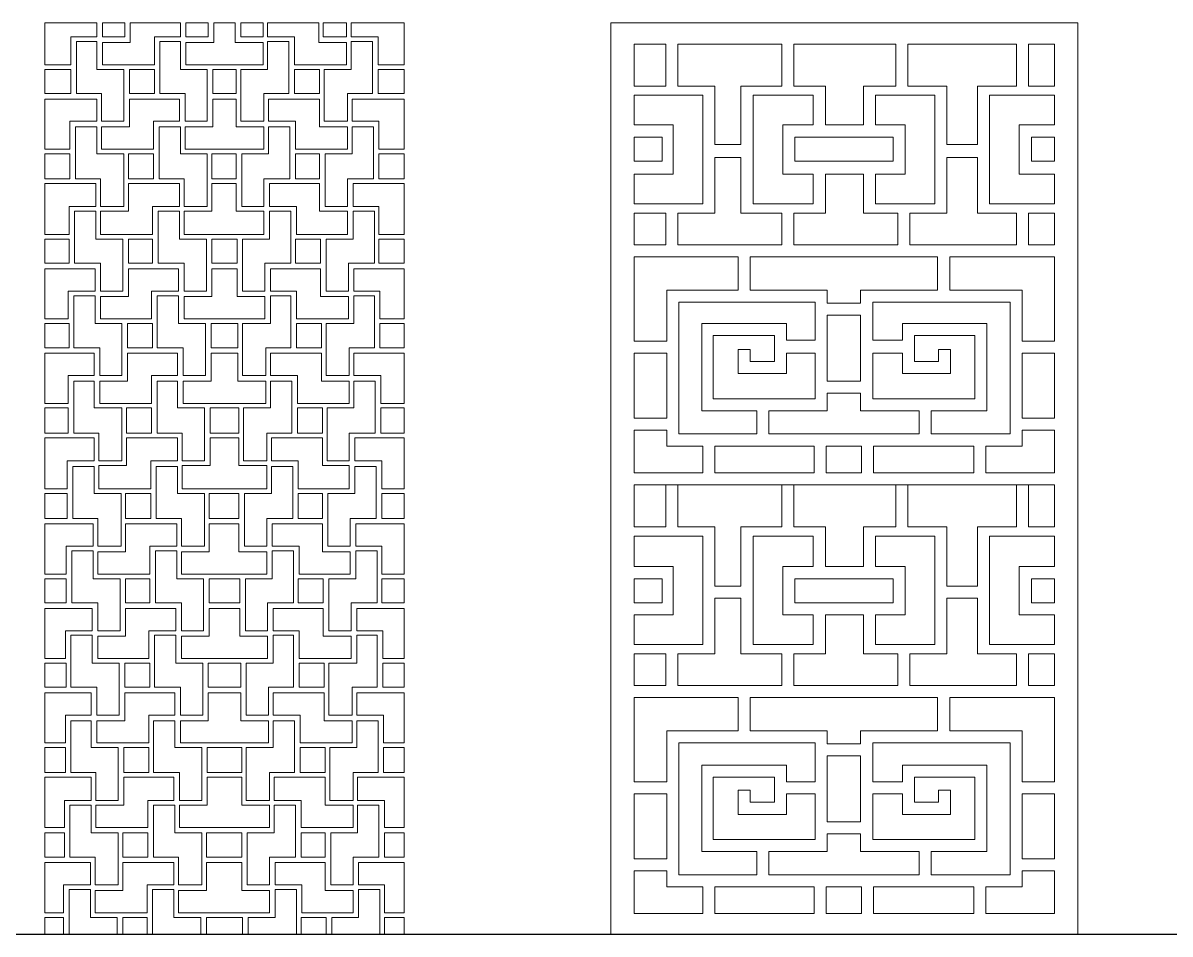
# Model space of a CAD drawing. Extents: x -66030 to 95157, y -13132 to 45879.
# Drawn here: x 27219 to 32047, y 24423 to 28258 of the extents above; entities that cross this region are included whole.
import ezdxf

# ---------------------------------------------------------------- set-up
doc = ezdxf.new("R2010")
doc.units = 0
doc.header["$LTSCALE"] = 100
doc.header["$MEASUREMENT"] = 0
doc.layers.get('0').update_dxf_attribs({"linetype": 'CONTINUOUS'})
doc.layers.add('3', color=11, linetype='CONTINUOUS')

msp = doc.modelspace()

# ---------------------------------------------------------------- linework, layer by layer
at = {"lineweight": 0}
for points in [[(27530.2, 28258.2), (27530.2, 28199.6), (27420.9, 28199.6), (27420.9, 28082.5), (27311.5, 28082.5), (27311.5, 28258.2), (27530.2, 28258.2)], [(27647.4, 28258.2), (27647.4, 28199.6), (27553.7, 28199.6), (27553.7, 28258.2), (27647.4, 28258.2)], [(27881.8, 28258.2), (27881.8, 28199.6), (27772.4, 28199.6), (27772.4, 28082.5), (27553.7, 28082.5), (27553.7, 28176.2), (27670.8, 28176.2), (27670.8, 28258.2), (27881.8, 28258.2)], [(28065.4, 28082.5), (27905.2, 28082.5), (27905.2, 28176.2), (28022.4, 28176.2), (28022.4, 28258.2), (28065.4, 28258.2), (28112.2, 28258.2), (28112.2, 28176.2), (28229.4, 28176.2), (28229.4, 28082.5), (28065.4, 28082.5)], [(27999, 28258.2), (27999, 28199.6), (27905.2, 28199.6), (27905.2, 28258.2), (27999, 28258.2)], [(28135.7, 28258.2), (28135.7, 28199.6), (28229.4, 28199.6), (28229.4, 28258.2), (28135.7, 28258.2)], [(28248.9, 28258.2), (28248.9, 28199.6), (28362.2, 28199.6), (28362.2, 28082.5), (28580.9, 28082.5), (28580.9, 28176.2), (28463.8, 28176.2), (28463.8, 28258.2), (28248.9, 28258.2)], [(28483.3, 28258.2), (28483.3, 28199.6), (28580.9, 28199.6), (28580.9, 28258.2), (28483.3, 28258.2)], [(28600.5, 28258.2), (28600.5, 28199.6), (28713.7, 28199.6), (28713.7, 28082.5), (28823.1, 28082.5), (28823.1, 28258.2), (28600.5, 28258.2)], [(31658.8, 24422.6), (31658.8, 28258.2), (29694.1, 28258.2), (29694.1, 24422.6), (31658.8, 24422.6)], [(31658.8, 24422.6), (31658.8, 28258.2), (29694.1, 28258.2), (29694.1, 24422.6), (31658.8, 24422.6)], [(27643.5, 28062.9), (27643.5, 27844.2), (27549.8, 27844.2), (27549.8, 27961.4), (27444.3, 27961.4), (27444.3, 28180.1), (27530.2, 28180.1), (27530.2, 28062.9), (27643.5, 28062.9)], [(27995, 28062.9), (27995, 27844.2), (27901.3, 27844.2), (27901.3, 27961.4), (27795.8, 27961.4), (27795.8, 28180.1), (27881.8, 28180.1), (27881.8, 28062.9), (27995, 28062.9)], [(28135.7, 28062.9), (28135.7, 27844.2), (28233.3, 27844.2), (28233.3, 27961.4), (28338.8, 27961.4), (28338.8, 28180.1), (28248.9, 28180.1), (28248.9, 28062.9), (28135.7, 28062.9)], [(28487.2, 28062.9), (28487.2, 27844.2), (28584.8, 27844.2), (28584.8, 27961.4), (28690.3, 27961.4), (28690.3, 28180.1), (28600.5, 28180.1), (28600.5, 28062.9), (28487.2, 28062.9)], [(29924.6, 28168.4), (29924.6, 28168.4), (29924.6, 27992.6), (29791.8, 27992.6), (29791.8, 28168.4), (29819.1, 28168.4), (29924.6, 28168.4)], [(29924.6, 28168.4), (29924.6, 28168.4), (29924.6, 28168.4), (29924.6, 27992.6), (29791.8, 27992.6), (29791.8, 28168.4), (29819.1, 28168.4), (29924.6, 28168.4)], [(30412.8, 28168.4), (30412.8, 28168.4), (30412.8, 27996.5), (30412.8, 27992.6), (30241, 27992.6), (30241, 27746.6), (30131.6, 27746.6), (30131.6, 27992.6), (29975.4, 27992.6), (29975.4, 27996.5), (29975.4, 28168.4), (29975.4, 28168.4), (30412.8, 28168.4)], [(30412.8, 28168.4), (30412.8, 28168.4), (30412.8, 27996.5), (30412.8, 27992.6), (30241, 27992.6), (30241, 27746.6), (30131.6, 27746.6), (30131.6, 27992.6), (29975.4, 27992.6), (29975.4, 27996.5), (29975.4, 28168.4), (29975.4, 28168.4), (30412.8, 28168.4)], [(30893.3, 28168.4), (30893.3, 27996.5), (30893.3, 27992.6), (30756.6, 27992.6), (30756.6, 27828.6), (30596.4, 27828.6), (30596.4, 27992.6), (30463.6, 27992.6), (30463.6, 27996.5), (30463.6, 28168.4), (30463.6, 28168.4), (30893.3, 28168.4)], [(30893.3, 28168.4), (30893.3, 27996.5), (30893.3, 27996.5), (30893.3, 27992.6), (30756.6, 27992.6), (30756.6, 27828.6), (30596.4, 27828.6), (30596.4, 27992.6), (30463.6, 27992.6), (30463.6, 27996.5), (30463.6, 28168.4), (30463.6, 28168.4), (30893.3, 28168.4)], [(31401, 28168.4), (31401, 27996.5), (31401, 27992.6), (31237, 27992.6), (31237, 27746.6), (31108.1, 27746.6), (31108.1, 27992.6), (30944, 27992.6), (30944, 27996.5), (30944, 28168.4), (31401, 28168.4)], [(31401, 28168.4), (31401, 27996.5), (31401, 27996.5), (31401, 27992.6), (31237, 27992.6), (31237, 27746.6), (31108.1, 27746.6), (31108.1, 27992.6), (30944, 27992.6), (30944, 27996.5), (30944, 27996.5), (30944, 28168.4), (31401, 28168.4)], [(31451.8, 28168.4), (31451.8, 28168.4), (31533.9, 28168.4), (31561.2, 28168.4), (31561.2, 27992.6), (31451.8, 27992.6), (31451.8, 28168.4)], [(31451.8, 28168.4), (31451.8, 28168.4), (31533.9, 28168.4), (31561.2, 28168.4), (31561.2, 27992.6), (31451.8, 27992.6), (31451.8, 28168.4), (31451.8, 28168.4)], [(27311.5, 28062.9), (27420.9, 28062.9), (27420.9, 27961.4), (27311.5, 27961.4), (27311.5, 28062.9)], [(27666.9, 27961.4), (27666.9, 28062.9), (27772.4, 28062.9), (27772.4, 27961.4), (27666.9, 27961.4)], [(28065.4, 27961.4), (28018.5, 27961.4), (28018.5, 28062.9), (28065.4, 28062.9), (28116.1, 28062.9), (28116.1, 27961.4), (28065.4, 27961.4)], [(28467.7, 27961.4), (28467.7, 28062.9), (28362.2, 28062.9), (28362.2, 27961.4), (28467.7, 27961.4)], [(28823.1, 28062.9), (28713.7, 28062.9), (28713.7, 27961.4), (28823.1, 27961.4), (28823.1, 28062.9)], [(27311.5, 27937.9), (27530.2, 27937.9), (27530.2, 27844.2), (27417, 27844.2), (27417, 27727), (27311.5, 27727), (27311.5, 27937.9)], [(27666.9, 27937.9), (27877.9, 27937.9), (27877.9, 27844.2), (27768.5, 27844.2), (27768.5, 27727), (27549.8, 27727), (27549.8, 27820.8), (27666.9, 27820.8), (27666.9, 27937.9)], [(28065.4, 27727), (27901.3, 27727), (27901.3, 27820.8), (28018.5, 27820.8), (28018.5, 27937.9), (28065.4, 27937.9), (28116.1, 27937.9), (28116.1, 27820.8), (28233.3, 27820.8), (28233.3, 27727), (28065.4, 27727)], [(28467.7, 27937.9), (28252.8, 27937.9), (28252.8, 27844.2), (28366.1, 27844.2), (28366.1, 27727), (28584.8, 27727), (28584.8, 27820.8), (28467.7, 27820.8), (28467.7, 27937.9)], [(28823.1, 27937.9), (28604.4, 27937.9), (28604.4, 27844.2), (28717.6, 27844.2), (28717.6, 27727), (28823.1, 27727), (28823.1, 27937.9)], [(29955.8, 27828.6), (29791.8, 27828.6), (29791.8, 27953.6), (30080.8, 27953.6), (30080.8, 27496.6), (29791.8, 27496.6), (29791.8, 27621.6), (29955.8, 27621.6), (29955.8, 27828.6)], [(29955.8, 27828.6), (29791.8, 27828.6), (29791.8, 27953.6), (30080.8, 27953.6), (30080.8, 27496.6), (29791.8, 27496.6), (29791.8, 27621.6), (29955.8, 27621.6), (29955.8, 27828.6)], [(30545.6, 27828.6), (30416.7, 27828.6), (30416.7, 27621.6), (30545.6, 27621.6), (30545.6, 27496.6), (30291.8, 27496.6), (30291.8, 27953.6), (30545.6, 27953.6), (30545.6, 27828.6)], [(30545.6, 27828.6), (30416.7, 27828.6), (30416.7, 27621.6), (30545.6, 27621.6), (30545.6, 27496.6), (30291.8, 27496.6), (30291.8, 27953.6), (30545.6, 27953.6), (30545.6, 27828.6)], [(30932.3, 27828.6), (30807.3, 27828.6), (30807.3, 27953.6), (31057.3, 27953.6), (31057.3, 27496.6), (30807.3, 27496.6), (30807.3, 27621.6), (30932.3, 27621.6), (30932.3, 27828.6)], [(30932.3, 27828.6), (30807.3, 27828.6), (30807.3, 27953.6), (31057.3, 27953.6), (31057.3, 27496.6), (30807.3, 27496.6), (30807.3, 27621.6), (30932.3, 27621.6), (30932.3, 27828.6)], [(31561.2, 27828.6), (31412.8, 27828.6), (31412.8, 27621.6), (31561.2, 27621.6), (31561.2, 27496.6), (31287.8, 27496.6), (31287.8, 27953.6), (31561.2, 27953.6), (31561.2, 27828.6)], [(31561.2, 27828.6), (31412.8, 27828.6), (31412.8, 27621.6), (31561.2, 27621.6), (31561.2, 27496.6), (31287.8, 27496.6), (31287.8, 27953.6), (31561.2, 27953.6), (31561.2, 27828.6)], [(27643.5, 27707.5), (27643.5, 27484.9), (27545.9, 27484.9), (27545.9, 27602), (27440.4, 27602), (27440.4, 27820.8), (27530.2, 27820.8), (27530.2, 27707.5), (27643.5, 27707.5)], [(27995, 27707.5), (27995, 27484.9), (27897.4, 27484.9), (27897.4, 27602), (27791.9, 27602), (27791.9, 27820.8), (27881.8, 27820.8), (27881.8, 27707.5), (27995, 27707.5)], [(28139.6, 27707.5), (28139.6, 27484.9), (28233.3, 27484.9), (28233.3, 27602), (28342.7, 27602), (28342.7, 27820.8), (28252.8, 27820.8), (28252.8, 27707.5), (28139.6, 27707.5)], [(28491.1, 27707.5), (28491.1, 27484.9), (28584.8, 27484.9), (28584.8, 27602), (28694.2, 27602), (28694.2, 27820.8), (28604.4, 27820.8), (28604.4, 27707.5), (28491.1, 27707.5)], [(29791.8, 27676.2), (29909, 27676.2), (29909, 27777.8), (29791.8, 27777.8), (29791.8, 27676.2)], [(29791.8, 27676.2), (29909, 27676.2), (29909, 27777.8), (29791.8, 27777.8), (29791.8, 27676.2)], [(30881.6, 27777.8), (30467.5, 27777.8), (30467.5, 27676.2), (30881.6, 27676.2), (30881.6, 27777.8)], [(30881.6, 27777.8), (30467.5, 27777.8), (30467.5, 27676.2), (30881.6, 27676.2), (30881.6, 27777.8)], [(31561.2, 27777.8), (31463.5, 27777.8), (31463.5, 27676.2), (31561.2, 27676.2), (31561.2, 27777.8)], [(31561.2, 27777.8), (31463.5, 27777.8), (31463.5, 27676.2), (31561.2, 27676.2), (31561.2, 27777.8)], [(27311.5, 27707.5), (27417, 27707.5), (27417, 27602), (27311.5, 27602), (27311.5, 27707.5)], [(27663, 27602), (27663, 27707.5), (27768.5, 27707.5), (27768.5, 27602), (27663, 27602)], [(28065.4, 27602), (28014.6, 27602), (28014.6, 27707.5), (28065.4, 27707.5), (28116.1, 27707.5), (28116.1, 27602), (28065.4, 27602)], [(28467.7, 27602), (28467.7, 27707.5), (28366.1, 27707.5), (28366.1, 27602), (28467.7, 27602)], [(28823.1, 27707.5), (28717.6, 27707.5), (28717.6, 27602), (28823.1, 27602), (28823.1, 27707.5)], [(29975.4, 27324.7), (29975.4, 27457.5), (30131.6, 27457.5), (30131.6, 27691.9), (30241, 27691.9), (30241, 27457.5), (30412.8, 27457.5), (30412.8, 27324.7), (29975.4, 27324.7)], [(29975.4, 27324.7), (29975.4, 27457.5), (30131.6, 27457.5), (30131.6, 27691.9), (30241, 27691.9), (30241, 27457.5), (30412.8, 27457.5), (30412.8, 27324.7), (29975.4, 27324.7)], [(30951.9, 27324.7), (30951.9, 27457.5), (31108.1, 27457.5), (31108.1, 27691.9), (31237, 27691.9), (31237, 27457.5), (31401, 27457.5), (31401, 27324.7), (30951.9, 27324.7)], [(30951.9, 27324.7), (30951.9, 27457.5), (31108.1, 27457.5), (31108.1, 27691.9), (31237, 27691.9), (31237, 27457.5), (31401, 27457.5), (31401, 27324.7), (30951.9, 27324.7)], [(30463.6, 27324.7), (30463.6, 27457.5), (30596.4, 27457.5), (30596.4, 27621.6), (30756.6, 27621.6), (30756.6, 27457.5), (30901.1, 27457.5), (30901.1, 27324.7), (30463.6, 27324.7)], [(30463.6, 27324.7), (30463.6, 27457.5), (30596.4, 27457.5), (30596.4, 27621.6), (30756.6, 27621.6), (30756.6, 27457.5), (30901.1, 27457.5), (30901.1, 27324.7), (30463.6, 27324.7)], [(27311.5, 27582.5), (27526.3, 27582.5), (27526.3, 27484.9), (27413.1, 27484.9), (27413.1, 27367.7), (27311.5, 27367.7), (27311.5, 27582.5)], [(27663, 27582.5), (27877.9, 27582.5), (27877.9, 27484.9), (27764.6, 27484.9), (27764.6, 27367.7), (27545.9, 27367.7), (27545.9, 27465.3), (27663, 27465.3), (27663, 27582.5)], [(28065.4, 27367.7), (27897.4, 27367.7), (27897.4, 27465.3), (28014.6, 27465.3), (28014.6, 27582.5), (28065.4, 27582.5), (28116.1, 27582.5), (28116.1, 27465.3), (28233.3, 27465.3), (28233.3, 27367.7), (28065.4, 27367.7)], [(28467.7, 27582.5), (28256.7, 27582.5), (28256.7, 27484.9), (28370, 27484.9), (28370, 27367.7), (28584.8, 27367.7), (28584.8, 27465.3), (28467.7, 27465.3), (28467.7, 27582.5)], [(28823.1, 27582.5), (28608.3, 27582.5), (28608.3, 27484.9), (28717.6, 27484.9), (28717.6, 27367.7), (28823.1, 27367.7), (28823.1, 27582.5)], [(27639.6, 27348.1), (27639.6, 27129.4), (27545.9, 27129.4), (27545.9, 27246.6), (27436.5, 27246.6), (27436.5, 27465.3), (27526.3, 27465.3), (27526.3, 27348.1), (27639.6, 27348.1)], [(27991.1, 27348.1), (27991.1, 27129.4), (27897.4, 27129.4), (27897.4, 27246.6), (27788, 27246.6), (27788, 27465.3), (27877.9, 27465.3), (27877.9, 27348.1), (27991.1, 27348.1)], [(28143.5, 27348.1), (28143.5, 27129.4), (28237.2, 27129.4), (28237.2, 27246.6), (28346.6, 27246.6), (28346.6, 27465.3), (28256.7, 27465.3), (28256.7, 27348.1), (28143.5, 27348.1)], [(28495, 27348.1), (28495, 27129.4), (28588.8, 27129.4), (28588.8, 27246.6), (28698.1, 27246.6), (28698.1, 27465.3), (28608.3, 27465.3), (28608.3, 27348.1), (28495, 27348.1)], [(29791.8, 27324.7), (29819.1, 27324.7), (29819.1, 27324.7), (29924.6, 27324.7), (29924.6, 27457.5), (29791.8, 27457.5), (29791.8, 27324.7)], [(29791.8, 27324.7), (29819.1, 27324.7), (29819.1, 27324.7), (29924.6, 27324.7), (29924.6, 27457.5), (29791.8, 27457.5), (29791.8, 27324.7)], [(31561.2, 27457.5), (31451.8, 27457.5), (31451.8, 27324.7), (31533.9, 27324.7), (31561.2, 27324.7), (31561.2, 27457.5)], [(31561.2, 27457.5), (31451.8, 27457.5), (31451.8, 27324.7), (31533.9, 27324.7), (31561.2, 27324.7), (31561.2, 27457.5)], [(27311.5, 27348.1), (27413.1, 27348.1), (27413.1, 27246.6), (27311.5, 27246.6), (27311.5, 27348.1)], [(27663, 27246.6), (27663, 27348.1), (27764.6, 27348.1), (27764.6, 27246.6), (27663, 27246.6)], [(28065.4, 27246.6), (28014.6, 27246.6), (28014.6, 27348.1), (28065.4, 27348.1), (28120, 27348.1), (28120, 27246.6), (28065.4, 27246.6)], [(28471.6, 27246.6), (28471.6, 27348.1), (28366.1, 27348.1), (28366.1, 27246.6), (28471.6, 27246.6)], [(28823.1, 27348.1), (28717.6, 27348.1), (28717.6, 27246.6), (28823.1, 27246.6), (28823.1, 27348.1)], [(29791.8, 26918.5), (29928.5, 26918.5), (29928.5, 27082.5), (29928.5, 27133.3), (29979.3, 27133.3), (30229.3, 27133.3), (30229.3, 27273.9), (29791.8, 27273.9), (29791.8, 26918.5)], [(29791.8, 26918.5), (29928.5, 26918.5), (29928.5, 27082.5), (29928.5, 27133.3), (29979.3, 27133.3), (30229.3, 27133.3), (30229.3, 27273.9), (29791.8, 27273.9), (29791.8, 26918.5)], [(31069, 27273.9), (30280, 27273.9), (30280, 27133.3), (30553.5, 27133.3), (30604.2, 27133.3), (30604.2, 27082.5), (30604.2, 27078.6), (30744.8, 27078.6), (30744.8, 27082.5), (30744.8, 27133.3), (30795.6, 27133.3), (31069, 27133.3), (31069, 27273.9)], [(31069, 27273.9), (30280, 27273.9), (30280, 27133.3), (30553.5, 27133.3), (30604.2, 27133.3), (30604.2, 27082.5), (30604.2, 27078.6), (30744.8, 27078.6), (30744.8, 27082.5), (30744.8, 27133.3), (30795.6, 27133.3), (31069, 27133.3), (31069, 27273.9)], [(31561.2, 27273.9), (31119.8, 27273.9), (31119.8, 27133.3), (31373.7, 27133.3), (31424.5, 27133.3), (31424.5, 27082.5), (31424.5, 26918.5), (31561.2, 26918.5), (31561.2, 27273.9)], [(31561.2, 27273.9), (31119.8, 27273.9), (31119.8, 27133.3), (31373.7, 27133.3), (31424.5, 27133.3), (31424.5, 27082.5), (31424.5, 26918.5), (31561.2, 26918.5), (31561.2, 27273.9)], [(27311.5, 27223.2), (27522.4, 27223.2), (27522.4, 27129.4), (27409.1, 27129.4), (27409.1, 27012.2), (27311.5, 27012.2), (27311.5, 27223.2)], [(27663, 27223.2), (27874, 27223.2), (27874, 27129.4), (27760.7, 27129.4), (27760.7, 27012.2), (27545.9, 27012.2), (27545.9, 27106), (27663, 27106), (27663, 27223.2)], [(28065.4, 27012.2), (27897.4, 27012.2), (27897.4, 27106), (28014.6, 27106), (28014.6, 27223.2), (28065.4, 27223.2), (28120, 27223.2), (28120, 27106), (28237.2, 27106), (28237.2, 27012.2), (28065.4, 27012.2)], [(28471.6, 27223.2), (28260.7, 27223.2), (28260.7, 27129.4), (28370, 27129.4), (28370, 27012.2), (28588.8, 27012.2), (28588.8, 27106), (28471.6, 27106), (28471.6, 27223.2)], [(28823.1, 27223.2), (28612.2, 27223.2), (28612.2, 27129.4), (28721.6, 27129.4), (28721.6, 27012.2), (28823.1, 27012.2), (28823.1, 27223.2)], [(27635.7, 26992.7), (27635.7, 26774), (27542, 26774), (27542, 26891.1), (27432.6, 26891.1), (27432.6, 27109.9), (27522.4, 27109.9), (27522.4, 26992.7), (27635.7, 26992.7)], [(27987.2, 26992.7), (27987.2, 26774), (27893.5, 26774), (27893.5, 26891.1), (27784.1, 26891.1), (27784.1, 27109.9), (27874, 27109.9), (27874, 26992.7), (27987.2, 26992.7)], [(28143.5, 26992.7), (28143.5, 26774), (28241.1, 26774), (28241.1, 26891.1), (28346.6, 26891.1), (28346.6, 27109.9), (28260.7, 27109.9), (28260.7, 26992.7), (28143.5, 26992.7)], [(28495, 26992.7), (28495, 26774), (28592.7, 26774), (28592.7, 26891.1), (28698.1, 26891.1), (28698.1, 27109.9), (28612.2, 27109.9), (28612.2, 26992.7), (28495, 26992.7)], [(30432.4, 26922.4), (30553.5, 26922.4), (30553.5, 27082.5), (29979.3, 27082.5), (29979.3, 26527.9), (30307.4, 26527.9), (30307.4, 26625.5), (30123.8, 26625.5), (30076.9, 26625.5), (30076.9, 26676.3), (30076.9, 26941.9), (30076.9, 26965.4), (30076.9, 26992.7), (30381.6, 26992.7), (30432.4, 26992.7), (30432.4, 26941.9), (30432.4, 26922.4)], [(30432.4, 26922.4), (30553.5, 26922.4), (30553.5, 27082.5), (29979.3, 27082.5), (29979.3, 26527.9), (30307.4, 26527.9), (30307.4, 26625.5), (30123.8, 26625.5), (30076.9, 26625.5), (30076.9, 26625.5), (30076.9, 26676.3), (30076.9, 26676.3), (30076.9, 26941.9), (30076.9, 26965.4), (30076.9, 26992.7), (30381.6, 26992.7), (30432.4, 26992.7), (30432.4, 26941.9), (30432.4, 26922.4)], [(30920.6, 26922.4), (30795.6, 26922.4), (30795.6, 27082.5), (31373.7, 27082.5), (31373.7, 26527.9), (31041.7, 26527.9), (31041.7, 26625.5), (31225.3, 26625.5), (31276.1, 26625.5), (31276.1, 26676.3), (31276.1, 26941.9), (31276.1, 26965.4), (31276.1, 26992.7), (30971.4, 26992.7), (30920.6, 26992.7), (30920.6, 26941.9), (30920.6, 26922.4)], [(30920.6, 26922.4), (30795.6, 26922.4), (30795.6, 27082.5), (31373.7, 27082.5), (31373.7, 26527.9), (31041.7, 26527.9), (31041.7, 26625.5), (31225.3, 26625.5), (31276.1, 26625.5), (31276.1, 26676.3), (31276.1, 26941.9), (31276.1, 26965.4), (31276.1, 26992.7), (30971.4, 26992.7), (30920.6, 26992.7), (30920.6, 26941.9), (30920.6, 26922.4)], [(27311.5, 26992.7), (27413.1, 26992.7), (27413.1, 26891.1), (27311.5, 26891.1), (27311.5, 26992.7)], [(27659.1, 26891.1), (27659.1, 26992.7), (27764.6, 26992.7), (27764.6, 26891.1), (27659.1, 26891.1)], [(28065.4, 26891.1), (28010.7, 26891.1), (28010.7, 26992.7), (28065.4, 26992.7), (28123.9, 26992.7), (28123.9, 26891.1), (28065.4, 26891.1)], [(28475.5, 26891.1), (28475.5, 26992.7), (28370, 26992.7), (28370, 26891.1), (28475.5, 26891.1)], [(28823.1, 26992.7), (28721.6, 26992.7), (28721.6, 26891.1), (28823.1, 26891.1), (28823.1, 26992.7)], [(30744.8, 27027.9), (30744.8, 26750.5), (30604.2, 26750.5), (30604.2, 27027.9), (30744.8, 27027.9)], [(30744.8, 27027.9), (30744.8, 26750.5), (30604.2, 26750.5), (30604.2, 27027.9), (30744.8, 27027.9)], [(30553.5, 26867.7), (30432.4, 26867.7), (30432.4, 26832.6), (30432.4, 26781.8), (30381.6, 26781.8), (30280, 26781.8), (30229.3, 26781.8), (30229.3, 26832.6), (30229.3, 26883.3), (30280, 26883.3), (30280, 26832.6), (30381.6, 26832.6), (30381.6, 26941.9), (30123.8, 26941.9), (30123.8, 26676.3), (30553.5, 26676.3), (30553.5, 26867.7)], [(30553.5, 26867.7), (30432.4, 26867.7), (30432.4, 26832.6), (30432.4, 26781.8), (30432.4, 26781.8), (30381.6, 26781.8), (30381.6, 26781.8), (30280, 26781.8), (30280, 26781.8), (30229.3, 26781.8), (30229.3, 26781.8), (30229.3, 26781.8), (30229.3, 26832.6), (30229.3, 26832.6), (30229.3, 26883.3), (30280, 26883.3), (30280, 26832.6), (30381.6, 26832.6), (30381.6, 26941.9), (30123.8, 26941.9), (30123.8, 26676.3), (30553.5, 26676.3), (30553.5, 26867.7)], [(30795.6, 26867.7), (30920.6, 26867.7), (30920.6, 26832.6), (30920.6, 26781.8), (30971.4, 26781.8), (31072.9, 26781.8), (31123.7, 26781.8), (31123.7, 26832.6), (31123.7, 26883.3), (31072.9, 26883.3), (31072.9, 26832.6), (30971.4, 26832.6), (30971.4, 26941.9), (31225.3, 26941.9), (31225.3, 26676.3), (30795.6, 26676.3), (30795.6, 26867.7)], [(30795.6, 26867.7), (30920.6, 26867.7), (30920.6, 26832.6), (30920.6, 26832.6), (30920.6, 26781.8), (30920.6, 26781.8), (30920.6, 26781.8), (30971.4, 26781.8), (30971.4, 26781.8), (31072.9, 26781.8), (31072.9, 26781.8), (31123.7, 26781.8), (31123.7, 26781.8), (31123.7, 26781.8), (31123.7, 26832.6), (31123.7, 26832.6), (31123.7, 26883.3), (31072.9, 26883.3), (31072.9, 26832.6), (30971.4, 26832.6), (30971.4, 26941.9), (31225.3, 26941.9), (31225.3, 26676.3), (30795.6, 26676.3), (30795.6, 26867.7)], [(27311.5, 26867.7), (27518.5, 26867.7), (27518.5, 26774), (27409.1, 26774), (27409.1, 26656.8), (27311.5, 26656.8), (27311.5, 26867.7)], [(27659.1, 26867.7), (27870.1, 26867.7), (27870.1, 26774), (27760.7, 26774), (27760.7, 26656.8), (27542, 26656.8), (27542, 26750.5), (27659.1, 26750.5), (27659.1, 26867.7)], [(28065.4, 26656.8), (27893.5, 26656.8), (27893.5, 26750.5), (28010.7, 26750.5), (28010.7, 26867.7), (28065.4, 26867.7), (28123.9, 26867.7), (28123.9, 26750.5), (28241.1, 26750.5), (28241.1, 26656.8), (28065.4, 26656.8)], [(28475.5, 26867.7), (28260.7, 26867.7), (28260.7, 26774), (28373.9, 26774), (28373.9, 26656.8), (28592.7, 26656.8), (28592.7, 26750.5), (28475.5, 26750.5), (28475.5, 26867.7)], [(28823.1, 26867.7), (28612.2, 26867.7), (28612.2, 26774), (28725.5, 26774), (28725.5, 26656.8), (28823.1, 26656.8), (28823.1, 26867.7)], [(29791.8, 26594.3), (29928.5, 26594.3), (29928.5, 26867.7), (29791.8, 26867.7), (29791.8, 26594.3)], [(29791.8, 26594.3), (29928.5, 26594.3), (29928.5, 26867.7), (29791.8, 26867.7), (29791.8, 26594.3)], [(31561.2, 26867.7), (31424.5, 26867.7), (31424.5, 26594.3), (31561.2, 26594.3), (31561.2, 26867.7)], [(31561.2, 26867.7), (31424.5, 26867.7), (31424.5, 26594.3), (31561.2, 26594.3), (31561.2, 26867.7)], [(27635.7, 26637.3), (27635.7, 26414.6), (27538, 26414.6), (27538, 26531.8), (27432.6, 26531.8), (27432.6, 26750.5), (27518.5, 26750.5), (27518.5, 26637.3), (27635.7, 26637.3)], [(27983.3, 26637.3), (27983.3, 26414.6), (27889.6, 26414.6), (27889.6, 26531.8), (27784.1, 26531.8), (27784.1, 26750.5), (27870.1, 26750.5), (27870.1, 26637.3), (27983.3, 26637.3)], [(28147.4, 26637.3), (28147.4, 26414.6), (28245, 26414.6), (28245, 26531.8), (28350.5, 26531.8), (28350.5, 26750.5), (28260.7, 26750.5), (28260.7, 26637.3), (28147.4, 26637.3)], [(28498.9, 26637.3), (28498.9, 26414.6), (28592.7, 26414.6), (28592.7, 26531.8), (28702, 26531.8), (28702, 26750.5), (28612.2, 26750.5), (28612.2, 26637.3), (28498.9, 26637.3)], [(30795.6, 26625.5), (30990.9, 26625.5), (30990.9, 26527.9), (30748.8, 26527.9), (30600.3, 26527.9), (30358.2, 26527.9), (30358.2, 26625.5), (30553.5, 26625.5), (30604.2, 26625.5), (30604.2, 26676.3), (30604.2, 26699.8), (30744.8, 26699.8), (30744.8, 26676.3), (30744.8, 26625.5), (30795.6, 26625.5)], [(30795.6, 26625.5), (30990.9, 26625.5), (30990.9, 26527.9), (30748.8, 26527.9), (30600.3, 26527.9), (30358.2, 26527.9), (30358.2, 26625.5), (30553.5, 26625.5), (30604.2, 26625.5), (30604.2, 26676.3), (30604.2, 26699.8), (30744.8, 26699.8), (30744.8, 26676.3), (30744.8, 26625.5), (30795.6, 26625.5)], [(27311.5, 26637.3), (27409.1, 26637.3), (27409.1, 26531.8), (27311.5, 26531.8), (27311.5, 26637.3)], [(27655.2, 26531.8), (27655.2, 26637.3), (27760.7, 26637.3), (27760.7, 26531.8), (27655.2, 26531.8)], [(28065.4, 26531.8), (28006.8, 26531.8), (28006.8, 26637.3), (28065.4, 26637.3), (28127.8, 26637.3), (28127.8, 26531.8), (28065.4, 26531.8)], [(28479.4, 26531.8), (28479.4, 26637.3), (28373.9, 26637.3), (28373.9, 26531.8), (28479.4, 26531.8)], [(28823.1, 26637.3), (28725.5, 26637.3), (28725.5, 26531.8), (28823.1, 26531.8), (28823.1, 26637.3)], [(27311.5, 26512.3), (27518.5, 26512.3), (27518.5, 26414.6), (27405.2, 26414.6), (27405.2, 26297.4), (27311.5, 26297.4), (27311.5, 26512.3)], [(27655.2, 26512.3), (27870.1, 26512.3), (27870.1, 26414.6), (27756.8, 26414.6), (27756.8, 26297.4), (27538, 26297.4), (27538, 26395.1), (27655.2, 26395.1), (27655.2, 26512.3)], [(28065.4, 26297.4), (27889.6, 26297.4), (27889.6, 26395.1), (28006.8, 26395.1), (28006.8, 26512.3), (28065.4, 26512.3), (28127.8, 26512.3), (28127.8, 26395.1), (28245, 26395.1), (28245, 26297.4), (28065.4, 26297.4)], [(28479.4, 26512.3), (28264.6, 26512.3), (28264.6, 26414.6), (28377.8, 26414.6), (28377.8, 26297.4), (28592.7, 26297.4), (28592.7, 26395.1), (28479.4, 26395.1), (28479.4, 26512.3)], [(28823.1, 26512.3), (28616.1, 26512.3), (28616.1, 26414.6), (28729.4, 26414.6), (28729.4, 26297.4), (28823.1, 26297.4), (28823.1, 26512.3)], [(29791.8, 26363.8), (30080.8, 26363.8), (30080.8, 26477.1), (29928.5, 26477.1), (29928.5, 26527.9), (29928.5, 26543.5), (29791.8, 26543.5), (29791.8, 26363.8)], [(29791.8, 26363.8), (30080.8, 26363.8), (30080.8, 26477.1), (29928.5, 26477.1), (29928.5, 26477.1), (29928.5, 26527.9), (29928.5, 26543.5), (29791.8, 26543.5), (29791.8, 26363.8)], [(31272.2, 26363.8), (31561.2, 26363.8), (31561.2, 26543.5), (31424.5, 26543.5), (31424.5, 26527.9), (31424.5, 26477.1), (31272.2, 26477.1), (31272.2, 26363.8)], [(31272.2, 26363.8), (31561.2, 26363.8), (31561.2, 26543.5), (31424.5, 26543.5), (31424.5, 26527.9), (31424.5, 26477.1), (31424.5, 26477.1), (31272.2, 26477.1), (31272.2, 26363.8)], [(30131.6, 26363.8), (30549.5, 26363.8), (30549.5, 26477.1), (30131.6, 26477.1), (30131.6, 26363.8)], [(30131.6, 26363.8), (30549.5, 26363.8), (30549.5, 26477.1), (30131.6, 26477.1), (30131.6, 26363.8)], [(30600.3, 26363.8), (30748.8, 26363.8), (30748.8, 26477.1), (30748.8, 26477.1), (30600.3, 26477.1), (30600.3, 26477.1), (30600.3, 26363.8)], [(30600.3, 26363.8), (30748.8, 26363.8), (30748.8, 26477.1), (30748.8, 26477.1), (30600.3, 26477.1), (30600.3, 26477.1), (30600.3, 26363.8)], [(30799.5, 26363.8), (31221.4, 26363.8), (31221.4, 26477.1), (30799.5, 26477.1), (30799.5, 26363.8)], [(30799.5, 26363.8), (31221.4, 26363.8), (31221.4, 26477.1), (30799.5, 26477.1), (30799.5, 26363.8)], [(27631.8, 26277.9), (27631.8, 26055.3), (27534.1, 26055.3), (27534.1, 26172.4), (27428.7, 26172.4), (27428.7, 26391.2), (27518.5, 26391.2), (27518.5, 26277.9), (27631.8, 26277.9)], [(27983.3, 26277.9), (27983.3, 26055.3), (27885.7, 26055.3), (27885.7, 26172.4), (27780.2, 26172.4), (27780.2, 26391.2), (27870.1, 26391.2), (27870.1, 26277.9), (27983.3, 26277.9)], [(28151.3, 26277.9), (28151.3, 26055.3), (28245, 26055.3), (28245, 26172.4), (28354.4, 26172.4), (28354.4, 26391.2), (28264.6, 26391.2), (28264.6, 26277.9), (28151.3, 26277.9)], [(28502.8, 26277.9), (28502.8, 26055.3), (28596.6, 26055.3), (28596.6, 26172.4), (28705.9, 26172.4), (28705.9, 26391.2), (28616.1, 26391.2), (28616.1, 26277.9), (28502.8, 26277.9)], [(27311.5, 26277.9), (27405.2, 26277.9), (27405.2, 26172.4), (27311.5, 26172.4), (27311.5, 26277.9)], [(27651.3, 26172.4), (27651.3, 26277.9), (27756.8, 26277.9), (27756.8, 26172.4), (27651.3, 26172.4)], [(28065.4, 26172.4), (28002.9, 26172.4), (28002.9, 26277.9), (28065.4, 26277.9), (28127.8, 26277.9), (28127.8, 26172.4), (28065.4, 26172.4)], [(28479.4, 26172.4), (28479.4, 26277.9), (28377.8, 26277.9), (28377.8, 26172.4), (28479.4, 26172.4)], [(28823.1, 26277.9), (28729.4, 26277.9), (28729.4, 26172.4), (28823.1, 26172.4), (28823.1, 26277.9)], [(29791.8, 26137.3), (29924.6, 26137.3), (29924.6, 26313.1), (29975.4, 26313.1), (29975.4, 26137.3), (30131.6, 26137.3), (30131.6, 25887.3), (30241, 25887.3), (30241, 26137.3), (30412.8, 26137.3), (30412.8, 26313.1), (30463.6, 26313.1), (30463.6, 26137.3), (30596.4, 26137.3), (30596.4, 25969.3), (30756.6, 25969.3), (30756.6, 26137.3), (30893.3, 26137.3), (30893.3, 26313.1), (30944, 26313.1), (30944, 26137.3), (31108.1, 26137.3), (31108.1, 25887.3), (31237, 25887.3), (31237, 26137.3), (31401, 26137.3), (31401, 26313.1), (31451.8, 26313.1), (31451.8, 26137.3), (31561.2, 26137.3), (31561.2, 26313.1), (31533.9, 26313.1), (29819.1, 26313.1), (29791.8, 26313.1), (29791.8, 26137.3)], [(29791.8, 26137.3), (29924.6, 26137.3), (29924.6, 26313.1), (29975.4, 26313.1), (29975.4, 26137.3), (30131.6, 26137.3), (30131.6, 25887.3), (30241, 25887.3), (30241, 26137.3), (30412.8, 26137.3), (30412.8, 26313.1), (30463.6, 26313.1), (30463.6, 26137.3), (30596.4, 26137.3), (30596.4, 25969.3), (30756.6, 25969.3), (30756.6, 26137.3), (30893.3, 26137.3), (30893.3, 26313.1), (30944, 26313.1), (30944, 26137.3), (31108.1, 26137.3), (31108.1, 25887.3), (31237, 25887.3), (31237, 26137.3), (31401, 26137.3), (31401, 26313.1), (31451.8, 26313.1), (31451.8, 26137.3), (31561.2, 26137.3), (31561.2, 26313.1), (31533.9, 26313.1), (29819.1, 26313.1), (29791.8, 26313.1), (29791.8, 26137.3)], [(27311.5, 26149), (27514.6, 26149), (27514.6, 26055.3), (27401.3, 26055.3), (27401.3, 25938.1), (27311.5, 25938.1), (27311.5, 26149)], [(27651.3, 26149), (27866.1, 26149), (27866.1, 26055.3), (27752.9, 26055.3), (27752.9, 25938.1), (27534.1, 25938.1), (27534.1, 26031.8), (27651.3, 26031.8), (27651.3, 26149)], [(28065.4, 25938.1), (27885.7, 25938.1), (27885.7, 26031.8), (28002.9, 26031.8), (28002.9, 26149), (28065.4, 26149), (28127.8, 26149), (28127.8, 26031.8), (28245, 26031.8), (28245, 25938.1), (28065.4, 25938.1)], [(28479.4, 26149), (28268.5, 26149), (28268.5, 26055.3), (28381.7, 26055.3), (28381.7, 25938.1), (28596.6, 25938.1), (28596.6, 26031.8), (28479.4, 26031.8), (28479.4, 26149)], [(28823.1, 26149), (28620, 26149), (28620, 26055.3), (28729.4, 26055.3), (28729.4, 25938.1), (28823.1, 25938.1), (28823.1, 26149)], [(29955.8, 25969.3), (29791.8, 25969.3), (29791.8, 26098.2), (30080.8, 26098.2), (30080.8, 25641.2), (29791.8, 25641.2), (29791.8, 25766.2), (29955.8, 25766.2), (29955.8, 25969.3)], [(29955.8, 25969.3), (29791.8, 25969.3), (29791.8, 26098.2), (30080.8, 26098.2), (30080.8, 25641.2), (29791.8, 25641.2), (29791.8, 25766.2), (29955.8, 25766.2), (29955.8, 25969.3)], [(30545.6, 25969.3), (30416.7, 25969.3), (30416.7, 25766.2), (30545.6, 25766.2), (30545.6, 25641.2), (30291.8, 25641.2), (30291.8, 26098.2), (30545.6, 26098.2), (30545.6, 25969.3)], [(30545.6, 25969.3), (30416.7, 25969.3), (30416.7, 25766.2), (30545.6, 25766.2), (30545.6, 25641.2), (30291.8, 25641.2), (30291.8, 26098.2), (30545.6, 26098.2), (30545.6, 25969.3)], [(30932.3, 25969.3), (30807.3, 25969.3), (30807.3, 26098.2), (31057.3, 26098.2), (31057.3, 25641.2), (30807.3, 25641.2), (30807.3, 25766.2), (30932.3, 25766.2), (30932.3, 25969.3)], [(30932.3, 25969.3), (30807.3, 25969.3), (30807.3, 26098.2), (31057.3, 26098.2), (31057.3, 25641.2), (30807.3, 25641.2), (30807.3, 25766.2), (30932.3, 25766.2), (30932.3, 25969.3)], [(31561.2, 25969.3), (31412.8, 25969.3), (31412.8, 25766.2), (31561.2, 25766.2), (31561.2, 25641.2), (31287.8, 25641.2), (31287.8, 26098.2), (31561.2, 26098.2), (31561.2, 25969.3)], [(31561.2, 25969.3), (31412.8, 25969.3), (31412.8, 25766.2), (31561.2, 25766.2), (31561.2, 25641.2), (31287.8, 25641.2), (31287.8, 26098.2), (31561.2, 26098.2), (31561.2, 25969.3)], [(27627.9, 25918.6), (27627.9, 25699.8), (27534.1, 25699.8), (27534.1, 25817), (27424.8, 25817), (27424.8, 26035.7), (27514.6, 26035.7), (27514.6, 25918.6), (27627.9, 25918.6)], [(27979.4, 25918.6), (27979.4, 25699.8), (27885.7, 25699.8), (27885.7, 25817), (27776.3, 25817), (27776.3, 26035.7), (27866.1, 26035.7), (27866.1, 25918.6), (27979.4, 25918.6)], [(28155.2, 25918.6), (28155.2, 25699.8), (28248.9, 25699.8), (28248.9, 25817), (28358.3, 25817), (28358.3, 26035.7), (28268.5, 26035.7), (28268.5, 25918.6), (28155.2, 25918.6)], [(28506.7, 25918.6), (28506.7, 25699.8), (28600.5, 25699.8), (28600.5, 25817), (28709.8, 25817), (28709.8, 26035.7), (28620, 26035.7), (28620, 25918.6), (28506.7, 25918.6)], [(27311.5, 25918.6), (27401.3, 25918.6), (27401.3, 25817), (27311.5, 25817), (27311.5, 25918.6)], [(27651.3, 25817), (27651.3, 25918.6), (27752.9, 25918.6), (27752.9, 25817), (27651.3, 25817)], [(28065.4, 25817), (28002.9, 25817), (28002.9, 25918.6), (28065.4, 25918.6), (28131.8, 25918.6), (28131.8, 25817), (28065.4, 25817)], [(28483.3, 25817), (28483.3, 25918.6), (28377.8, 25918.6), (28377.8, 25817), (28483.3, 25817)], [(28823.1, 25918.6), (28729.4, 25918.6), (28729.4, 25817), (28823.1, 25817), (28823.1, 25918.6)], [(29791.8, 25817), (29909, 25817), (29909, 25918.6), (29791.8, 25918.6), (29791.8, 25817)], [(29791.8, 25817), (29909, 25817), (29909, 25918.6), (29791.8, 25918.6), (29791.8, 25817)], [(30881.6, 25918.6), (30467.5, 25918.6), (30467.5, 25817), (30881.6, 25817), (30881.6, 25918.6)], [(30881.6, 25918.6), (30467.5, 25918.6), (30467.5, 25817), (30881.6, 25817), (30881.6, 25918.6)], [(31561.2, 25918.6), (31463.5, 25918.6), (31463.5, 25817), (31561.2, 25817), (31561.2, 25918.6)], [(31561.2, 25918.6), (31463.5, 25918.6), (31463.5, 25817), (31561.2, 25817), (31561.2, 25918.6)], [(29975.4, 25469.4), (29975.4, 25602.2), (30131.6, 25602.2), (30131.6, 25836.5), (30241, 25836.5), (30241, 25602.2), (30412.8, 25602.2), (30412.8, 25469.4), (29975.4, 25469.4)], [(29975.4, 25469.4), (29975.4, 25602.2), (30131.6, 25602.2), (30131.6, 25836.5), (30241, 25836.5), (30241, 25602.2), (30412.8, 25602.2), (30412.8, 25469.4), (29975.4, 25469.4)], [(30951.9, 25469.4), (30951.9, 25602.2), (31108.1, 25602.2), (31108.1, 25836.5), (31237, 25836.5), (31237, 25602.2), (31401, 25602.2), (31401, 25469.4), (30951.9, 25469.4)], [(30951.9, 25469.4), (30951.9, 25602.2), (31108.1, 25602.2), (31108.1, 25836.5), (31237, 25836.5), (31237, 25602.2), (31401, 25602.2), (31401, 25469.4), (30951.9, 25469.4)], [(27311.5, 25793.6), (27510.7, 25793.6), (27510.7, 25699.8), (27397.4, 25699.8), (27397.4, 25582.6), (27311.5, 25582.6), (27311.5, 25793.6)], [(27651.3, 25793.6), (27862.2, 25793.6), (27862.2, 25699.8), (27749, 25699.8), (27749, 25582.6), (27534.1, 25582.6), (27534.1, 25676.4), (27651.3, 25676.4), (27651.3, 25793.6)], [(28065.4, 25582.6), (27885.7, 25582.6), (27885.7, 25676.4), (28002.9, 25676.4), (28002.9, 25793.6), (28065.4, 25793.6), (28131.8, 25793.6), (28131.8, 25676.4), (28248.9, 25676.4), (28248.9, 25582.6), (28065.4, 25582.6)], [(28483.3, 25793.6), (28272.4, 25793.6), (28272.4, 25699.8), (28381.7, 25699.8), (28381.7, 25582.6), (28600.5, 25582.6), (28600.5, 25676.4), (28483.3, 25676.4), (28483.3, 25793.6)], [(28823.1, 25793.6), (28623.9, 25793.6), (28623.9, 25699.8), (28733.3, 25699.8), (28733.3, 25582.6), (28823.1, 25582.6), (28823.1, 25793.6)], [(30463.6, 25469.4), (30463.6, 25602.2), (30596.4, 25602.2), (30596.4, 25766.2), (30756.6, 25766.2), (30756.6, 25602.2), (30901.1, 25602.2), (30901.1, 25469.4), (30463.6, 25469.4)], [(30463.6, 25469.4), (30463.6, 25602.2), (30596.4, 25602.2), (30596.4, 25766.2), (30756.6, 25766.2), (30756.6, 25602.2), (30901.1, 25602.2), (30901.1, 25469.4), (30463.6, 25469.4)], [(27624, 25563.1), (27624, 25344.4), (27530.2, 25344.4), (27530.2, 25461.6), (27420.9, 25461.6), (27420.9, 25680.3), (27510.7, 25680.3), (27510.7, 25563.1), (27624, 25563.1)], [(27975.5, 25563.1), (27975.5, 25344.4), (27881.8, 25344.4), (27881.8, 25461.6), (27772.4, 25461.6), (27772.4, 25680.3), (27862.2, 25680.3), (27862.2, 25563.1), (27975.5, 25563.1)], [(28159.1, 25563.1), (28159.1, 25344.4), (28252.8, 25344.4), (28252.8, 25461.6), (28358.3, 25461.6), (28358.3, 25680.3), (28272.4, 25680.3), (28272.4, 25563.1), (28159.1, 25563.1)], [(28506.7, 25563.1), (28506.7, 25344.4), (28604.4, 25344.4), (28604.4, 25461.6), (28709.8, 25461.6), (28709.8, 25680.3), (28623.9, 25680.3), (28623.9, 25563.1), (28506.7, 25563.1)], [(29791.8, 25469.4), (29819.1, 25469.4), (29819.1, 25469.4), (29924.6, 25469.4), (29924.6, 25602.2), (29791.8, 25602.2), (29791.8, 25469.4)], [(29791.8, 25469.4), (29819.1, 25469.4), (29819.1, 25469.4), (29924.6, 25469.4), (29924.6, 25602.2), (29791.8, 25602.2), (29791.8, 25469.4)], [(31561.2, 25602.2), (31451.8, 25602.2), (31451.8, 25469.4), (31561.2, 25469.4), (31561.2, 25602.2)], [(31561.2, 25602.2), (31451.8, 25602.2), (31451.8, 25469.4), (31561.2, 25469.4), (31561.2, 25602.2)], [(27311.5, 25563.1), (27401.3, 25563.1), (27401.3, 25461.6), (27311.5, 25461.6), (27311.5, 25563.1)], [(27647.4, 25461.6), (27647.4, 25563.1), (27752.9, 25563.1), (27752.9, 25461.6), (27647.4, 25461.6)], [(28065.4, 25461.6), (27999, 25461.6), (27999, 25563.1), (28065.4, 25563.1), (28135.7, 25563.1), (28135.7, 25461.6), (28065.4, 25461.6)], [(28487.2, 25461.6), (28487.2, 25563.1), (28381.7, 25563.1), (28381.7, 25461.6), (28487.2, 25461.6)], [(28823.1, 25563.1), (28733.3, 25563.1), (28733.3, 25461.6), (28823.1, 25461.6), (28823.1, 25563.1)], [(27311.5, 25438.1), (27506.8, 25438.1), (27506.8, 25344.4), (27397.4, 25344.4), (27397.4, 25227.2), (27311.5, 25227.2), (27311.5, 25438.1)], [(27647.4, 25438.1), (27858.3, 25438.1), (27858.3, 25344.4), (27749, 25344.4), (27749, 25227.2), (27530.2, 25227.2), (27530.2, 25320.9), (27647.4, 25320.9), (27647.4, 25438.1)], [(28065.4, 25227.2), (27881.8, 25227.2), (27881.8, 25320.9), (27999, 25320.9), (27999, 25438.1), (28065.4, 25438.1), (28135.7, 25438.1), (28135.7, 25320.9), (28252.8, 25320.9), (28252.8, 25227.2), (28065.4, 25227.2)], [(28487.2, 25438.1), (28272.4, 25438.1), (28272.4, 25344.4), (28385.6, 25344.4), (28385.6, 25227.2), (28604.4, 25227.2), (28604.4, 25320.9), (28487.2, 25320.9), (28487.2, 25438.1)], [(28823.1, 25438.1), (28623.9, 25438.1), (28623.9, 25344.4), (28737.2, 25344.4), (28737.2, 25227.2), (28823.1, 25227.2), (28823.1, 25438.1)], [(29791.8, 25063.2), (29928.5, 25063.2), (29928.5, 25227.2), (29928.5, 25278), (29979.3, 25278), (30229.3, 25278), (30229.3, 25418.6), (29791.8, 25418.6), (29791.8, 25063.2)], [(29791.8, 25063.2), (29928.5, 25063.2), (29928.5, 25227.2), (29928.5, 25278), (29979.3, 25278), (30229.3, 25278), (30229.3, 25418.6), (29791.8, 25418.6), (29791.8, 25063.2)], [(31069, 25418.6), (30280, 25418.6), (30280, 25278), (30553.5, 25278), (30604.2, 25278), (30604.2, 25227.2), (30604.2, 25223.3), (30744.8, 25223.3), (30744.8, 25227.2), (30744.8, 25278), (30795.6, 25278), (31069, 25278), (31069, 25418.6)], [(31069, 25418.6), (30280, 25418.6), (30280, 25278), (30553.5, 25278), (30604.2, 25278), (30604.2, 25227.2), (30604.2, 25223.3), (30744.8, 25223.3), (30744.8, 25227.2), (30744.8, 25278), (30795.6, 25278), (31069, 25278), (31069, 25418.6)], [(31561.2, 25418.6), (31119.8, 25418.6), (31119.8, 25278), (31373.7, 25278), (31424.5, 25278), (31424.5, 25227.2), (31424.5, 25063.2), (31561.2, 25063.2), (31561.2, 25418.6)], [(31561.2, 25418.6), (31119.8, 25418.6), (31119.8, 25278), (31373.7, 25278), (31424.5, 25278), (31424.5, 25227.2), (31424.5, 25063.2), (31561.2, 25063.2), (31561.2, 25418.6)], [(27620.1, 25207.7), (27620.1, 24985), (27526.3, 24985), (27526.3, 25102.2), (27420.9, 25102.2), (27420.9, 25320.9), (27506.8, 25320.9), (27506.8, 25207.7), (27620.1, 25207.7)], [(27971.6, 25207.7), (27971.6, 24985), (27877.9, 24985), (27877.9, 25102.2), (27768.5, 25102.2), (27768.5, 25320.9), (27858.3, 25320.9), (27858.3, 25207.7), (27971.6, 25207.7)], [(28159.1, 25207.7), (28159.1, 24985), (28256.7, 24985), (28256.7, 25102.2), (28362.2, 25102.2), (28362.2, 25320.9), (28272.4, 25320.9), (28272.4, 25207.7), (28159.1, 25207.7)], [(28510.6, 25207.7), (28510.6, 24985), (28608.3, 24985), (28608.3, 25102.2), (28713.7, 25102.2), (28713.7, 25320.9), (28623.9, 25320.9), (28623.9, 25207.7), (28510.6, 25207.7)], [(27311.5, 25207.7), (27397.4, 25207.7), (27397.4, 25102.2), (27311.5, 25102.2), (27311.5, 25207.7)], [(27643.5, 25102.2), (27643.5, 25207.7), (27749, 25207.7), (27749, 25102.2), (27643.5, 25102.2)], [(28065.4, 25102.2), (27995, 25102.2), (27995, 25207.7), (28065.4, 25207.7), (28139.6, 25207.7), (28139.6, 25102.2), (28065.4, 25102.2)], [(28491.1, 25102.2), (28491.1, 25207.7), (28385.6, 25207.7), (28385.6, 25102.2), (28491.1, 25102.2)], [(28823.1, 25207.7), (28737.2, 25207.7), (28737.2, 25102.2), (28823.1, 25102.2), (28823.1, 25207.7)], [(30432.4, 25063.2), (30553.5, 25063.2), (30553.5, 25227.2), (29979.3, 25227.2), (29979.3, 24672.6), (30307.4, 24672.6), (30307.4, 24770.2), (30123.8, 24770.2), (30076.9, 24770.2), (30076.9, 24821), (30076.9, 25082.7), (30076.9, 25110), (30076.9, 25133.5), (30381.6, 25133.5), (30432.4, 25133.5), (30432.4, 25082.7), (30432.4, 25063.2)], [(30432.4, 25063.2), (30553.5, 25063.2), (30553.5, 25227.2), (29979.3, 25227.2), (29979.3, 24672.6), (30307.4, 24672.6), (30307.4, 24770.2), (30123.8, 24770.2), (30076.9, 24770.2), (30076.9, 24770.2), (30076.9, 24821), (30076.9, 24821), (30076.9, 25082.7), (30076.9, 25110), (30076.9, 25133.5), (30381.6, 25133.5), (30381.6, 25133.5), (30432.4, 25133.5), (30432.4, 25133.5), (30432.4, 25082.7), (30432.4, 25063.2)], [(30920.6, 25063.2), (30795.6, 25063.2), (30795.6, 25227.2), (31373.7, 25227.2), (31373.7, 24672.6), (31041.7, 24672.6), (31041.7, 24770.2), (31225.3, 24770.2), (31276.1, 24770.2), (31276.1, 24821), (31276.1, 25082.7), (31276.1, 25110), (31276.1, 25133.5), (30971.4, 25133.5), (30920.6, 25133.5), (30920.6, 25082.7), (30920.6, 25063.2)], [(30920.6, 25063.2), (30795.6, 25063.2), (30795.6, 25227.2), (31373.7, 25227.2), (31373.7, 24672.6), (31041.7, 24672.6), (31041.7, 24770.2), (31225.3, 24770.2), (31276.1, 24770.2), (31276.1, 24821), (31276.1, 25082.7), (31276.1, 25110), (31276.1, 25133.5), (30971.4, 25133.5), (30971.4, 25133.5), (30920.6, 25133.5), (30920.6, 25133.5), (30920.6, 25082.7), (30920.6, 25063.2)], [(30744.8, 25172.5), (30744.8, 24895.2), (30604.2, 24895.2), (30604.2, 25172.5), (30744.8, 25172.5)], [(30744.8, 25172.5), (30744.8, 24895.2), (30604.2, 24895.2), (30604.2, 25172.5), (30744.8, 25172.5)], [(27311.5, 25082.7), (27506.8, 25082.7), (27506.8, 24985), (27393.5, 24985), (27393.5, 24871.8), (27311.5, 24871.8), (27311.5, 25082.7)], [(27643.5, 25082.7), (27854.4, 25082.7), (27854.4, 24985), (27745.1, 24985), (27745.1, 24871.8), (27526.3, 24871.8), (27526.3, 24965.5), (27643.5, 24965.5), (27643.5, 25082.7)], [(28065.4, 24871.8), (27877.9, 24871.8), (27877.9, 24965.5), (27995, 24965.5), (27995, 25082.7), (28065.4, 25082.7), (28139.6, 25082.7), (28139.6, 24965.5), (28256.7, 24965.5), (28256.7, 24871.8), (28065.4, 24871.8)], [(28491.1, 25082.7), (28276.3, 25082.7), (28276.3, 24985), (28389.5, 24985), (28389.5, 24871.8), (28608.3, 24871.8), (28608.3, 24965.5), (28491.1, 24965.5), (28491.1, 25082.7)], [(28823.1, 25082.7), (28627.8, 25082.7), (28627.8, 24985), (28741.1, 24985), (28741.1, 24871.8), (28823.1, 24871.8), (28823.1, 25082.7)], [(30553.5, 25012.4), (30432.4, 25012.4), (30432.4, 24977.2), (30432.4, 24926.4), (30381.6, 24926.4), (30280, 24926.4), (30229.3, 24926.4), (30229.3, 24977.2), (30229.3, 25028), (30280, 25028), (30280, 24977.2), (30381.6, 24977.2), (30381.6, 25082.7), (30123.8, 25082.7), (30123.8, 24821), (30553.5, 24821), (30553.5, 25012.4)], [(30553.5, 25012.4), (30432.4, 25012.4), (30432.4, 24977.2), (30432.4, 24926.4), (30432.4, 24926.4), (30381.6, 24926.4), (30381.6, 24926.4), (30280, 24926.4), (30280, 24926.4), (30229.3, 24926.4), (30229.3, 24926.4), (30229.3, 24926.4), (30229.3, 24977.2), (30229.3, 24977.2), (30229.3, 25028), (30280, 25028), (30280, 24977.2), (30381.6, 24977.2), (30381.6, 25082.7), (30123.8, 25082.7), (30123.8, 24821), (30553.5, 24821), (30553.5, 25012.4)], [(30795.6, 25012.4), (30920.6, 25012.4), (30920.6, 24977.2), (30920.6, 24926.4), (30971.4, 24926.4), (31072.9, 24926.4), (31123.7, 24926.4), (31123.7, 24977.2), (31123.7, 25028), (31072.9, 25028), (31072.9, 24977.2), (30971.4, 24977.2), (30971.4, 25082.7), (31225.3, 25082.7), (31225.3, 24821), (30795.6, 24821), (30795.6, 25012.4)], [(30795.6, 25012.4), (30920.6, 25012.4), (30920.6, 24977.2), (30920.6, 24977.2), (30920.6, 24926.4), (30920.6, 24926.4), (30920.6, 24926.4), (30971.4, 24926.4), (30971.4, 24926.4), (31072.9, 24926.4), (31072.9, 24926.4), (31123.7, 24926.4), (31123.7, 24926.4), (31123.7, 24926.4), (31123.7, 24977.2), (31123.7, 24977.2), (31123.7, 25028), (31072.9, 25028), (31072.9, 24977.2), (30971.4, 24977.2), (30971.4, 25082.7), (31225.3, 25082.7), (31225.3, 24821), (30795.6, 24821), (30795.6, 25012.4)], [(29791.8, 24739), (29928.5, 24739), (29928.5, 25012.4), (29791.8, 25012.4), (29791.8, 24739)], [(29791.8, 24739), (29928.5, 24739), (29928.5, 25012.4), (29791.8, 25012.4), (29791.8, 24739)], [(31561.2, 25012.4), (31424.5, 25012.4), (31424.5, 24739), (31561.2, 24739), (31561.2, 25012.4)], [(31561.2, 25012.4), (31424.5, 25012.4), (31424.5, 24739), (31561.2, 24739), (31561.2, 25012.4)], [(27620.1, 24848.3), (27620.1, 24629.6), (27522.4, 24629.6), (27522.4, 24746.8), (27417, 24746.8), (27417, 24965.5), (27506.8, 24965.5), (27506.8, 24848.3), (27620.1, 24848.3)], [(27971.6, 24848.3), (27971.6, 24629.6), (27874, 24629.6), (27874, 24746.8), (27768.5, 24746.8), (27768.5, 24965.5), (27858.3, 24965.5), (27858.3, 24848.3), (27971.6, 24848.3)], [(28163, 24848.3), (28163, 24629.6), (28256.7, 24629.6), (28256.7, 24746.8), (28366.1, 24746.8), (28366.1, 24965.5), (28276.3, 24965.5), (28276.3, 24848.3), (28163, 24848.3)], [(28514.5, 24848.3), (28514.5, 24629.6), (28608.3, 24629.6), (28608.3, 24746.8), (28717.6, 24746.8), (28717.6, 24965.5), (28627.8, 24965.5), (28627.8, 24848.3), (28514.5, 24848.3)], [(27311.5, 24848.3), (27393.5, 24848.3), (27393.5, 24746.8), (27311.5, 24746.8), (27311.5, 24848.3)], [(27639.6, 24746.8), (27639.6, 24848.3), (27745.1, 24848.3), (27745.1, 24746.8), (27639.6, 24746.8)], [(28065.4, 24746.8), (27991.1, 24746.8), (27991.1, 24848.3), (28065.4, 24848.3), (28139.6, 24848.3), (28139.6, 24746.8), (28065.4, 24746.8)], [(28491.1, 24746.8), (28491.1, 24848.3), (28389.5, 24848.3), (28389.5, 24746.8), (28491.1, 24746.8)], [(28823.1, 24848.3), (28741.1, 24848.3), (28741.1, 24746.8), (28823.1, 24746.8), (28823.1, 24848.3)], [(30795.6, 24770.2), (30990.9, 24770.2), (30990.9, 24672.6), (30748.8, 24672.6), (30600.3, 24672.6), (30358.2, 24672.6), (30358.2, 24770.2), (30553.5, 24770.2), (30604.2, 24770.2), (30604.2, 24821), (30604.2, 24844.4), (30744.8, 24844.4), (30744.8, 24821), (30744.8, 24770.2), (30795.6, 24770.2)], [(30795.6, 24770.2), (30990.9, 24770.2), (30990.9, 24672.6), (30748.8, 24672.6), (30600.3, 24672.6), (30358.2, 24672.6), (30358.2, 24770.2), (30553.5, 24770.2), (30604.2, 24770.2), (30604.2, 24821), (30604.2, 24844.4), (30744.8, 24844.4), (30744.8, 24821), (30744.8, 24770.2), (30795.6, 24770.2)], [(27311.5, 24723.3), (27502.9, 24723.3), (27502.9, 24629.6), (27389.6, 24629.6), (27389.6, 24512.4), (27311.5, 24512.4), (27311.5, 24723.3)], [(27639.6, 24723.3), (27854.4, 24723.3), (27854.4, 24629.6), (27741.2, 24629.6), (27741.2, 24512.4), (27522.4, 24512.4), (27522.4, 24606.2), (27639.6, 24606.2), (27639.6, 24723.3)], [(28065.4, 24512.4), (27874, 24512.4), (27874, 24606.2), (27991.1, 24606.2), (27991.1, 24723.3), (28065.4, 24723.3), (28139.6, 24723.3), (28139.6, 24606.2), (28256.7, 24606.2), (28256.7, 24512.4), (28065.4, 24512.4)], [(28491.1, 24723.3), (28280.2, 24723.3), (28280.2, 24629.6), (28393.5, 24629.6), (28393.5, 24512.4), (28608.3, 24512.4), (28608.3, 24606.2), (28491.1, 24606.2), (28491.1, 24723.3)], [(28823.1, 24723.3), (28631.7, 24723.3), (28631.7, 24629.6), (28741.1, 24629.6), (28741.1, 24512.4), (28823.1, 24512.4), (28823.1, 24723.3)], [(29791.8, 24508.5), (30080.8, 24508.5), (30080.8, 24621.8), (29979.3, 24621.8), (29928.5, 24621.8), (29928.5, 24672.6), (29928.5, 24688.2), (29791.8, 24688.2), (29791.8, 24508.5)], [(29791.8, 24508.5), (30080.8, 24508.5), (30080.8, 24621.8), (29979.3, 24621.8), (29928.5, 24621.8), (29928.5, 24672.6), (29928.5, 24688.2), (29791.8, 24688.2), (29791.8, 24508.5)], [(31272.2, 24508.5), (31561.2, 24508.5), (31561.2, 24688.2), (31424.5, 24688.2), (31424.5, 24672.6), (31424.5, 24621.8), (31373.7, 24621.8), (31272.2, 24621.8), (31272.2, 24508.5)], [(31272.2, 24508.5), (31561.2, 24508.5), (31561.2, 24688.2), (31424.5, 24688.2), (31424.5, 24672.6), (31424.5, 24621.8), (31373.7, 24621.8), (31272.2, 24621.8), (31272.2, 24508.5)], [(27413.1, 24422.6), (27413.1, 24610.1), (27502.9, 24610.1), (27502.9, 24492.9), (27616.2, 24492.9), (27616.2, 24422.6), (27413.1, 24422.6)], [(27764.6, 24422.6), (27764.6, 24610.1), (27854.4, 24610.1), (27854.4, 24492.9), (27967.7, 24492.9), (27967.7, 24422.6), (27764.6, 24422.6)], [(28370, 24422.6), (28370, 24610.1), (28280.2, 24610.1), (28280.2, 24492.9), (28166.9, 24492.9), (28166.9, 24422.6), (28370, 24422.6)], [(28721.6, 24422.6), (28721.6, 24610.1), (28631.7, 24610.1), (28631.7, 24492.9), (28518.4, 24492.9), (28518.4, 24422.6), (28721.6, 24422.6)], [(30131.6, 24508.5), (30549.5, 24508.5), (30549.5, 24621.8), (30131.6, 24621.8), (30131.6, 24508.5)], [(30131.6, 24508.5), (30549.5, 24508.5), (30549.5, 24621.8), (30131.6, 24621.8), (30131.6, 24508.5)], [(30600.3, 24508.5), (30748.8, 24508.5), (30748.8, 24621.8), (30748.8, 24621.8), (30600.3, 24621.8), (30600.3, 24621.8), (30600.3, 24508.5)], [(30600.3, 24508.5), (30748.8, 24508.5), (30748.8, 24621.8), (30748.8, 24621.8), (30600.3, 24621.8), (30600.3, 24621.8), (30600.3, 24508.5)], [(30799.5, 24508.5), (31221.4, 24508.5), (31221.4, 24621.8), (30799.5, 24621.8), (30799.5, 24508.5)], [(30799.5, 24508.5), (31221.4, 24508.5), (31221.4, 24621.8), (30799.5, 24621.8), (30799.5, 24508.5)], [(27311.5, 24492.9), (27389.6, 24492.9), (27389.6, 24422.6), (27311.5, 24422.6), (27311.5, 24492.9)], [(27639.6, 24422.6), (27639.6, 24492.9), (27741.2, 24492.9), (27741.2, 24422.6), (27639.6, 24422.6)], [(27991.1, 24422.6), (27991.1, 24492.9), (28065.4, 24492.9), (28143.5, 24492.9), (28143.5, 24422.6), (28065.4, 24422.6), (27991.1, 24422.6)], [(28495, 24422.6), (28495, 24492.9), (28389.5, 24492.9), (28389.5, 24422.6), (28495, 24422.6)], [(28823.1, 24492.9), (28741.1, 24492.9), (28741.1, 24422.6), (28823.1, 24422.6), (28823.1, 24492.9)]]:
    msp.add_lwpolyline(points, close=True, dxfattribs=at)
at = {"layer": '3'}
msp.add_line((-66009.4, 24422.6), (95156.9, 24422.6), dxfattribs=at)

doc.saveas('drawing.dxf')
